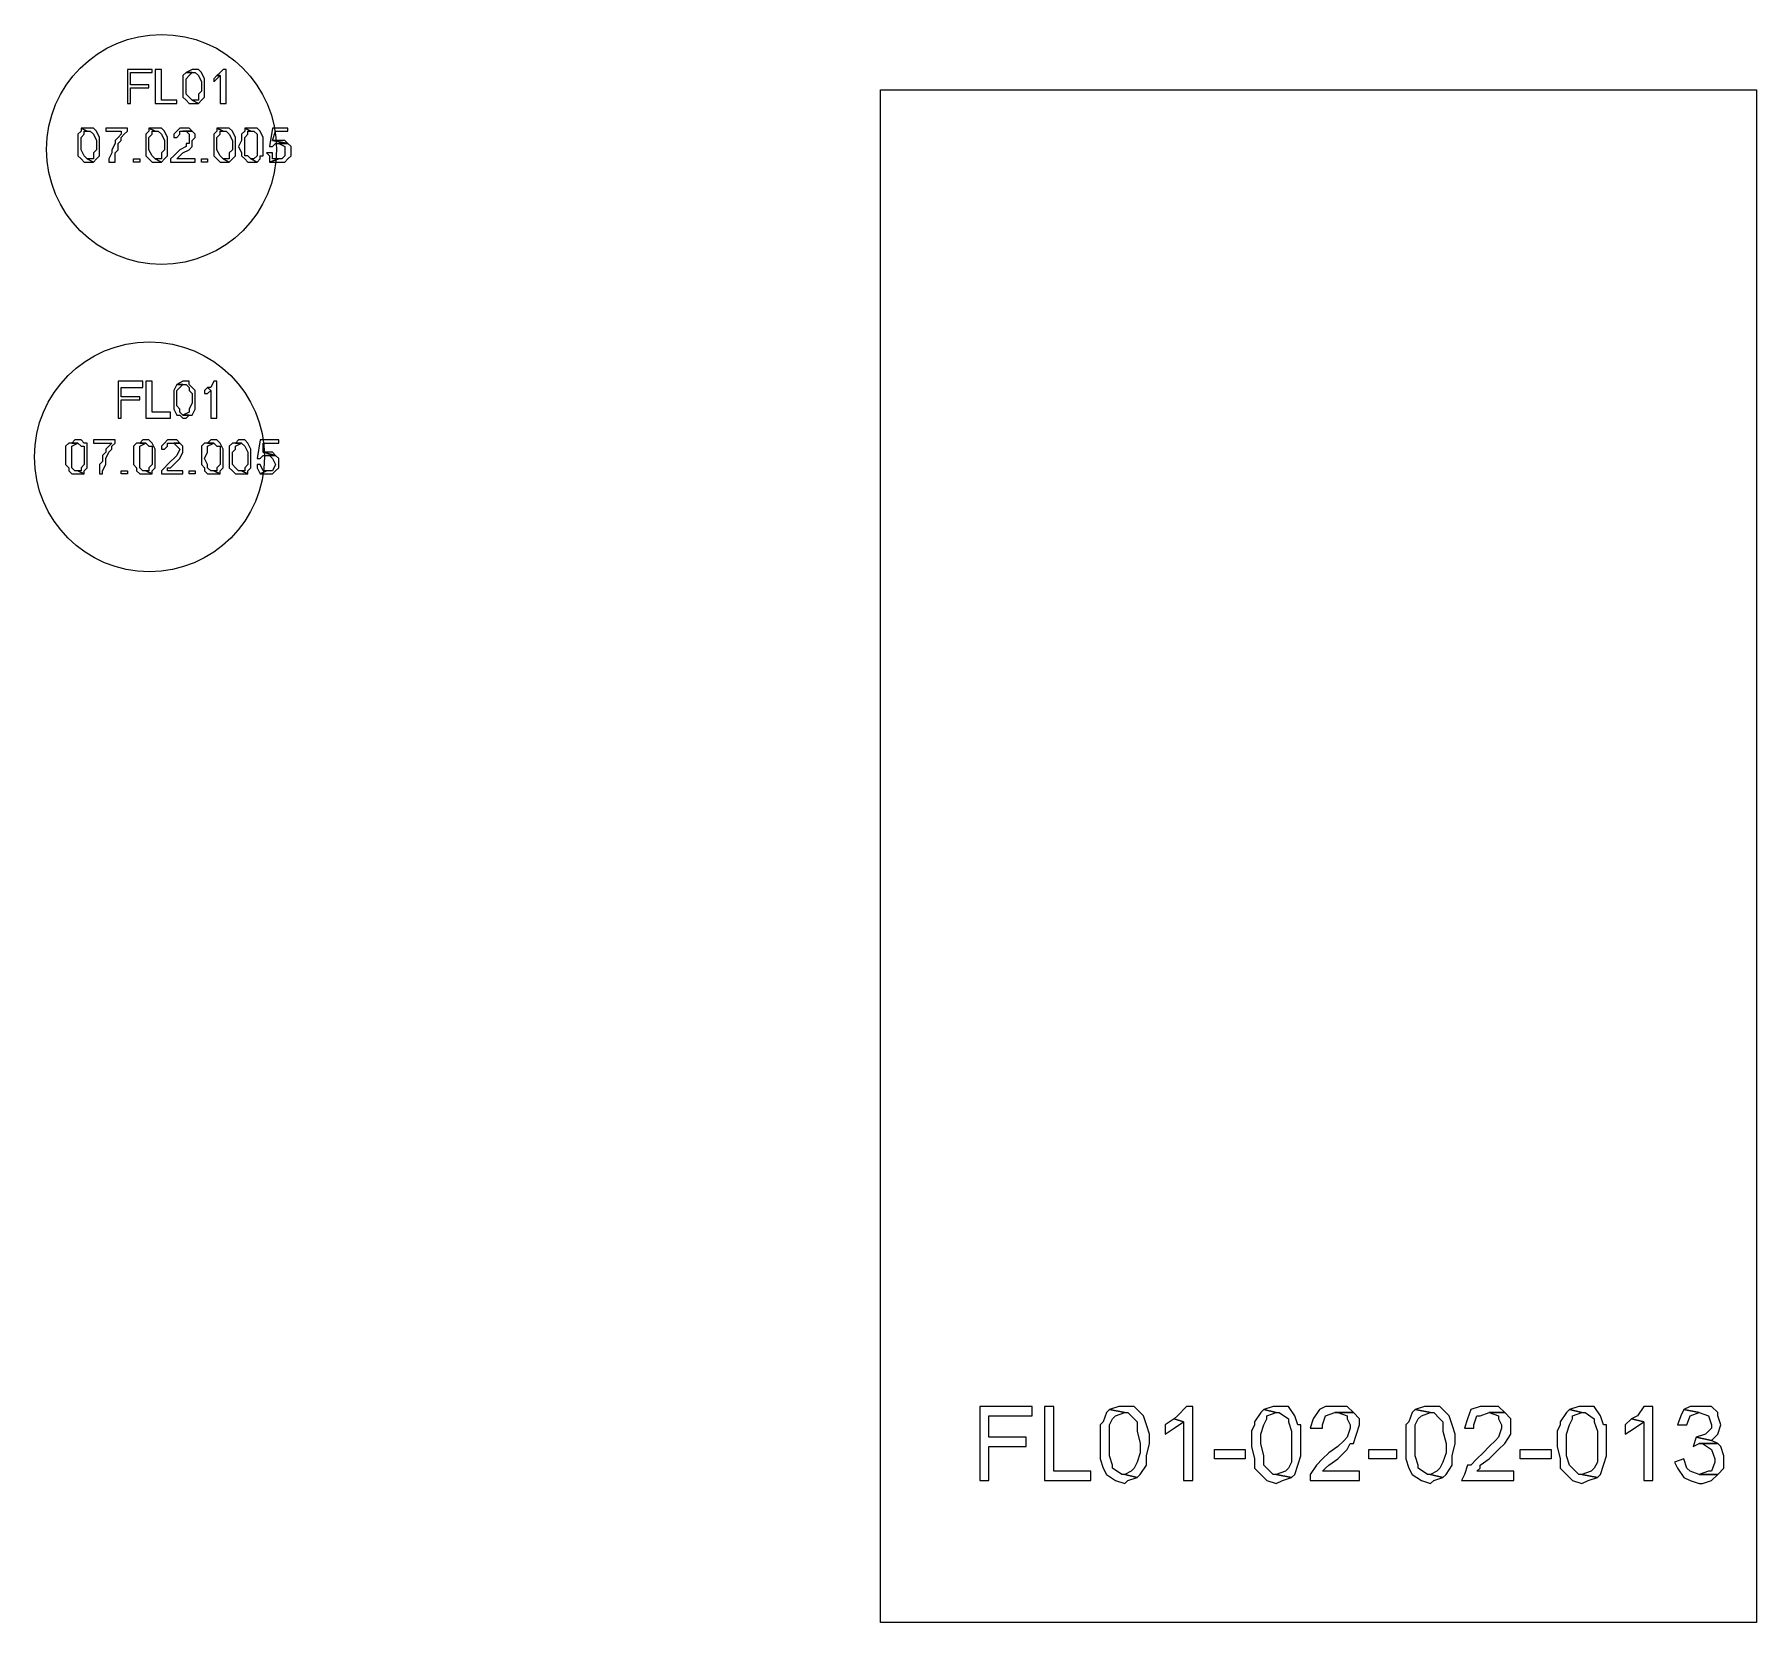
# Model space of a CAD drawing. Header units: millimetres. Extents: x 977 to 12288, y -94 to 5752.
# Drawn here: x 2925.2 to 3082.5, y 4427.9 to 4573 of the extents above; entities that cross this region are included whole.
import ezdxf

# ---------------------------------------------------------------- set-up
doc = ezdxf.new("R2010")
doc.units = ezdxf.units.MM

msp = doc.modelspace()

# ---------------------------------------------------------------- linework, layer by layer
at = {"color": 4, "lineweight": 0}
for points in [[(2935.94793633, 4569.79664516), (2933.69164526, 4569.79664516), (2933.69164526, 4566.69424494), (2933.97368164, 4566.69424494), (2933.97368164, 4568.10442686), (2935.66589995, 4568.10442686), (2935.66589995, 4568.38646324), (2933.97368164, 4568.38646324), (2933.97368164, 4569.51460878), (2935.94793633, 4569.51460878)], [(2936.79404549, 4569.79664516), (2936.22997272, 4569.79664516), (2936.22997272, 4566.69424494), (2938.20422741, 4566.69424494), (2938.20422741, 4566.97628132), (2936.79404549, 4566.97628132)], [(2939.05033656, 4569.51460878), (2939.05033656, 4569.51460878), (2938.76830017, 4569.23257239), (2938.76830017, 4568.95053601), (2938.76830017, 4568.66849963), (2938.76830017, 4568.10442686), (2938.76830017, 4568.10442686), (2938.76830017, 4567.54035409), (2938.76830017, 4567.25831771), (2939.05033656, 4566.97628132), (2939.33237294, 4566.69424494), (2939.61440933, 4566.69424494), (2939.89644571, 4566.69424494), (2940.1784821, 4566.69424494), (2939.61440933, 4566.97628132), (2939.61440933, 4566.97628132), (2939.33237294, 4567.25831771), (2939.33237294, 4567.25831771), (2939.05033656, 4567.54035409), (2939.05033656, 4568.10442686), (2939.05033656, 4568.66849963), (2939.05033656, 4568.95053601), (2939.33237294, 4569.23257239), (2939.33237294, 4569.23257239), (2939.61440933, 4569.51460878)], [(2939.61440933, 4569.79664516), (2939.61440933, 4569.79664516), (2939.05033656, 4569.51460878), (2939.61440933, 4569.51460878), (2939.89644571, 4569.51460878), (2940.1784821, 4569.23257239), (2940.1784821, 4569.23257239), (2940.46051848, 4568.66849963), (2940.46051848, 4568.10442686), (2940.46051848, 4567.82239047), (2940.1784821, 4567.54035409), (2940.1784821, 4567.25831771), (2940.1784821, 4566.97628132), (2939.61440933, 4566.97628132), (2940.1784821, 4566.69424494), (2940.46051848, 4566.97628132), (2940.74255486, 4567.25831771), (2940.74255486, 4567.25831771), (2940.74255486, 4567.82239047), (2940.74255486, 4568.10442686), (2940.74255486, 4568.66849963), (2940.74255486, 4568.95053601), (2940.74255486, 4568.95053601), (2940.46051848, 4569.51460878), (2940.46051848, 4569.51460878), (2940.1784821, 4569.79664516), (2940.1784821, 4569.79664516)], [(2941.8707004, 4569.23257239), (2941.58866402, 4568.95053601), (2941.58866402, 4568.66849963), (2941.58866402, 4568.66849963), (2941.8707004, 4568.95053601), (2941.8707004, 4568.95053601), (2942.15273678, 4569.23257239)], [(2942.71680955, 4569.79664516), (2942.43477317, 4569.79664516), (2942.43477317, 4569.79664516), (2942.15273678, 4569.51460878), (2941.8707004, 4569.23257239), (2942.15273678, 4569.23257239), (2942.15273678, 4566.69424494), (2942.71680955, 4566.69424494)], [(2929.4610995, 4564.43795386), (2929.4610995, 4564.15591748), (2929.17906311, 4563.8738811), (2929.17906311, 4563.59184471), (2929.17906311, 4563.30980833), (2929.17906311, 4562.74573556), (2929.17906311, 4562.74573556), (2929.17906311, 4562.18166279), (2929.17906311, 4561.89962641), (2929.4610995, 4561.61759002), (2929.74313588, 4561.33555364), (2930.02517227, 4561.33555364), (2930.30720865, 4561.33555364), (2930.58924503, 4561.33555364), (2930.02517227, 4561.61759002), (2930.02517227, 4561.61759002), (2929.74313588, 4561.89962641), (2929.74313588, 4561.89962641), (2929.4610995, 4562.46369918), (2929.4610995, 4562.74573556), (2929.4610995, 4563.30980833), (2929.4610995, 4563.59184471), (2929.74313588, 4563.8738811), (2929.74313588, 4564.15591748), (2930.02517227, 4564.15591748)], [(2930.02517227, 4564.43795386), (2930.02517227, 4564.43795386), (2929.4610995, 4564.43795386), (2930.02517227, 4564.15591748), (2930.30720865, 4564.15591748), (2930.58924503, 4563.8738811), (2930.58924503, 4563.8738811), (2930.87128142, 4563.30980833), (2930.87128142, 4562.74573556), (2930.87128142, 4562.46369918), (2930.58924503, 4562.18166279), (2930.58924503, 4561.89962641), (2930.58924503, 4561.61759002), (2930.02517227, 4561.61759002), (2930.58924503, 4561.33555364), (2930.87128142, 4561.61759002), (2931.1533178, 4561.89962641), (2931.1533178, 4561.89962641), (2931.1533178, 4562.46369918), (2931.1533178, 4562.74573556), (2931.1533178, 4563.30980833), (2931.1533178, 4563.59184471), (2931.1533178, 4563.59184471), (2930.87128142, 4564.15591748), (2930.87128142, 4564.15591748), (2930.58924503, 4564.43795386), (2930.58924503, 4564.43795386)], [(2933.69164526, 4564.43795386), (2931.71739057, 4564.43795386), (2931.71739057, 4564.15591748), (2933.12757249, 4564.15591748), (2933.12757249, 4563.8738811), (2932.84553611, 4563.59184471), (2932.56349972, 4563.30980833), (2932.56349972, 4563.02777194), (2932.28146334, 4562.46369918), (2932.28146334, 4562.18166279), (2932.28146334, 4562.18166279), (2931.99942696, 4561.61759002), (2931.99942696, 4561.33555364), (2932.56349972, 4561.33555364), (2932.56349972, 4561.33555364), (2932.56349972, 4561.89962641), (2932.56349972, 4562.18166279), (2932.84553611, 4562.46369918), (2932.84553611, 4563.02777194), (2933.12757249, 4563.30980833), (2933.12757249, 4563.59184471), (2933.40960888, 4563.8738811), (2933.69164526, 4564.15591748)], [(2935.66589995, 4564.43795386), (2935.66589995, 4564.15591748), (2935.38386357, 4563.8738811), (2935.38386357, 4563.59184471), (2935.38386357, 4563.30980833), (2935.38386357, 4562.74573556), (2935.38386357, 4562.74573556), (2935.38386357, 4562.18166279), (2935.38386357, 4561.89962641), (2935.66589995, 4561.61759002), (2935.94793633, 4561.33555364), (2936.22997272, 4561.33555364), (2936.5120091, 4561.33555364), (2936.79404549, 4561.33555364), (2936.22997272, 4561.61759002), (2936.22997272, 4561.61759002), (2935.94793633, 4561.89962641), (2935.94793633, 4561.89962641), (2935.66589995, 4562.46369918), (2935.66589995, 4562.74573556), (2935.66589995, 4563.30980833), (2935.66589995, 4563.59184471), (2935.94793633, 4563.8738811), (2935.94793633, 4564.15591748), (2936.22997272, 4564.15591748)], [(2936.22997272, 4564.43795386), (2936.22997272, 4564.43795386), (2935.66589995, 4564.43795386), (2936.22997272, 4564.15591748), (2936.5120091, 4564.15591748), (2936.79404549, 4563.8738811), (2936.79404549, 4563.8738811), (2937.07608187, 4563.30980833), (2937.07608187, 4562.74573556), (2937.07608187, 4562.46369918), (2936.79404549, 4562.18166279), (2936.79404549, 4561.89962641), (2936.79404549, 4561.61759002), (2936.22997272, 4561.61759002), (2936.79404549, 4561.33555364), (2937.07608187, 4561.61759002), (2937.35811825, 4561.89962641), (2937.35811825, 4561.89962641), (2937.35811825, 4562.46369918), (2937.35811825, 4562.74573556), (2937.35811825, 4563.30980833), (2937.35811825, 4563.59184471), (2937.35811825, 4563.59184471), (2937.07608187, 4564.15591748), (2937.07608187, 4564.15591748), (2936.79404549, 4564.43795386), (2936.79404549, 4564.43795386)], [(2939.61440933, 4564.15591748), (2938.76830017, 4564.15591748), (2939.05033656, 4564.15591748), (2939.33237294, 4563.8738811), (2939.33237294, 4563.8738811), (2939.33237294, 4563.59184471), (2939.33237294, 4563.59184471), (2939.33237294, 4563.02777194), (2939.05033656, 4563.02777194), (2939.05033656, 4562.74573556), (2938.48626379, 4562.46369918), (2938.20422741, 4562.18166279), (2937.92219102, 4561.89962641), (2937.92219102, 4561.89962641), (2937.64015464, 4561.61759002), (2937.64015464, 4561.33555364), (2939.89644571, 4561.33555364), (2939.89644571, 4561.61759002), (2938.20422741, 4561.61759002), (2938.48626379, 4561.89962641), (2938.48626379, 4561.89962641), (2938.76830017, 4562.18166279), (2938.76830017, 4562.18166279), (2939.33237294, 4562.46369918), (2939.61440933, 4562.74573556), (2939.61440933, 4563.02777194), (2939.61440933, 4563.30980833), (2939.89644571, 4563.59184471), (2939.89644571, 4563.8738811)], [(2938.76830017, 4564.43795386), (2938.48626379, 4564.43795386), (2938.20422741, 4564.15591748), (2937.92219102, 4563.8738811), (2937.92219102, 4563.59184471), (2938.20422741, 4563.59184471), (2938.20422741, 4563.59184471), (2938.48626379, 4563.8738811), (2938.48626379, 4564.15591748), (2938.76830017, 4564.15591748), (2939.61440933, 4564.15591748), (2939.33237294, 4564.43795386)], [(2941.8707004, 4564.43795386), (2941.8707004, 4564.15591748), (2941.58866402, 4563.8738811), (2941.58866402, 4563.59184471), (2941.58866402, 4563.30980833), (2941.58866402, 4562.74573556), (2941.58866402, 4562.74573556), (2941.58866402, 4562.18166279), (2941.58866402, 4561.89962641), (2941.8707004, 4561.61759002), (2942.15273678, 4561.33555364), (2942.43477317, 4561.33555364), (2942.71680955, 4561.33555364), (2942.99884594, 4561.33555364), (2942.43477317, 4561.61759002), (2942.43477317, 4561.61759002), (2942.15273678, 4561.89962641), (2942.15273678, 4561.89962641), (2941.8707004, 4562.46369918), (2941.8707004, 4562.74573556), (2941.8707004, 4563.30980833), (2941.8707004, 4563.59184471), (2942.15273678, 4563.8738811), (2942.15273678, 4564.15591748), (2942.43477317, 4564.15591748)], [(2942.43477317, 4564.43795386), (2942.43477317, 4564.43795386), (2941.8707004, 4564.43795386), (2942.43477317, 4564.15591748), (2942.71680955, 4564.15591748), (2942.99884594, 4563.8738811), (2942.99884594, 4563.8738811), (2943.28088232, 4563.30980833), (2943.28088232, 4562.74573556), (2943.28088232, 4562.46369918), (2942.99884594, 4562.18166279), (2942.99884594, 4561.89962641), (2942.99884594, 4561.61759002), (2942.43477317, 4561.61759002), (2942.99884594, 4561.33555364), (2943.28088232, 4561.61759002), (2943.56291871, 4561.89962641), (2943.56291871, 4561.89962641), (2943.56291871, 4562.46369918), (2943.56291871, 4562.74573556), (2943.56291871, 4563.30980833), (2943.56291871, 4563.59184471), (2943.56291871, 4563.59184471), (2943.28088232, 4564.15591748), (2943.28088232, 4564.15591748), (2942.99884594, 4564.43795386), (2942.99884594, 4564.43795386)], [(2944.40902786, 4564.43795386), (2944.40902786, 4564.15591748), (2944.12699147, 4563.8738811), (2944.12699147, 4563.59184471), (2944.12699147, 4563.30980833), (2943.84495509, 4562.74573556), (2943.84495509, 4562.74573556), (2944.12699147, 4562.18166279), (2944.12699147, 4561.89962641), (2944.40902786, 4561.61759002), (2944.69106424, 4561.33555364), (2944.97310063, 4561.33555364), (2945.25513701, 4561.33555364), (2945.53717339, 4561.33555364), (2944.97310063, 4561.61759002), (2944.97310063, 4561.61759002), (2944.69106424, 4561.89962641), (2944.40902786, 4561.89962641), (2944.40902786, 4562.46369918), (2944.40902786, 4562.74573556), (2944.40902786, 4563.30980833), (2944.40902786, 4563.59184471), (2944.69106424, 4563.8738811), (2944.69106424, 4564.15591748), (2944.97310063, 4564.15591748)], [(2944.97310063, 4564.43795386), (2944.69106424, 4564.43795386), (2944.40902786, 4564.43795386), (2944.97310063, 4564.15591748), (2945.25513701, 4564.15591748), (2945.53717339, 4563.8738811), (2945.53717339, 4563.8738811), (2945.53717339, 4563.30980833), (2945.53717339, 4562.74573556), (2945.53717339, 4562.46369918), (2945.53717339, 4562.18166279), (2945.53717339, 4561.89962641), (2945.25513701, 4561.61759002), (2944.97310063, 4561.61759002), (2945.53717339, 4561.33555364), (2945.81920978, 4561.61759002), (2945.81920978, 4561.89962641), (2946.10124616, 4561.89962641), (2946.10124616, 4562.46369918), (2946.10124616, 4562.74573556), (2946.10124616, 4563.30980833), (2946.10124616, 4563.59184471), (2946.10124616, 4563.59184471), (2945.81920978, 4564.15591748), (2945.81920978, 4564.15591748), (2945.53717339, 4564.43795386), (2945.53717339, 4564.43795386)], [(2948.35753724, 4564.43795386), (2946.94735531, 4564.43795386), (2946.66531893, 4562.74573556), (2946.94735531, 4562.74573556), (2947.2293917, 4563.02777194), (2947.51142808, 4563.02777194), (2948.35753724, 4563.02777194), (2946.94735531, 4563.30980833), (2947.2293917, 4564.15591748), (2948.35753724, 4564.15591748)], [(2948.35753724, 4563.02777194), (2947.51142808, 4563.02777194), (2947.51142808, 4563.02777194), (2948.07550085, 4562.74573556), (2948.07550085, 4562.74573556), (2948.07550085, 4562.46369918), (2948.07550085, 4562.18166279), (2948.07550085, 4561.89962641), (2947.79346447, 4561.61759002), (2947.51142808, 4561.61759002), (2946.66531893, 4561.33555364), (2946.94735531, 4561.33555364), (2947.51142808, 4561.33555364), (2947.51142808, 4561.33555364), (2948.07550085, 4561.33555364), (2948.35753724, 4561.61759002), (2948.63957362, 4561.89962641), (2948.63957362, 4562.46369918), (2948.63957362, 4562.74573556)], [(2947.51142808, 4563.30980833), (2947.2293917, 4563.30980833), (2946.94735531, 4563.30980833), (2948.35753724, 4563.02777194), (2948.07550085, 4563.30980833)], [(2934.25571803, 4561.33555364), (2934.25571803, 4561.61759002), (2934.8197908, 4561.61759002), (2934.8197908, 4561.33555364), (2934.25571803, 4561.33555364)], [(2940.46051848, 4561.33555364), (2940.46051848, 4561.61759002), (2941.02459125, 4561.61759002), (2941.02459125, 4561.33555364), (2940.46051848, 4561.33555364)], [(2946.94735531, 4562.18166279), (2946.38328255, 4562.18166279), (2946.66531893, 4561.89962641), (2946.66531893, 4561.33555364), (2947.51142808, 4561.61759002), (2947.51142808, 4561.61759002), (2946.94735531, 4561.61759002), (2946.94735531, 4561.89962641)], [(2935.10182718, 4541.31097036), (2932.84553611, 4541.31097036), (2932.84553611, 4537.92653375), (2933.12757249, 4537.92653375), (2933.12757249, 4539.61875206), (2934.8197908, 4539.61875206), (2934.8197908, 4539.90078844), (2933.12757249, 4539.90078844), (2933.12757249, 4540.7468976), (2935.10182718, 4540.7468976)], [(2935.94793633, 4541.31097036), (2935.38386357, 4541.31097036), (2935.38386357, 4537.92653375), (2937.64015464, 4537.92653375), (2937.64015464, 4538.49060652), (2935.94793633, 4538.49060652)], [(2938.20422741, 4541.02893398), (2938.20422741, 4541.02893398), (2937.92219102, 4540.46486121), (2937.92219102, 4540.46486121), (2937.92219102, 4540.18282483), (2937.92219102, 4539.61875206), (2937.92219102, 4539.61875206), (2937.92219102, 4539.05467929), (2937.92219102, 4538.77264291), (2938.20422741, 4538.20857014), (2938.48626379, 4538.20857014), (2938.76830017, 4537.92653375), (2939.05033656, 4537.92653375), (2939.33237294, 4538.20857014), (2938.76830017, 4538.20857014), (2938.76830017, 4538.20857014), (2938.48626379, 4538.49060652), (2938.48626379, 4538.77264291), (2938.20422741, 4539.05467929), (2938.20422741, 4539.61875206), (2938.20422741, 4539.90078844), (2938.20422741, 4540.46486121), (2938.48626379, 4540.7468976), (2938.48626379, 4540.7468976), (2938.76830017, 4541.02893398)], [(2938.76830017, 4541.31097036), (2938.76830017, 4541.31097036), (2938.20422741, 4541.02893398), (2938.76830017, 4541.02893398), (2939.05033656, 4541.02893398), (2939.33237294, 4540.7468976), (2939.33237294, 4540.46486121), (2939.61440933, 4540.18282483), (2939.61440933, 4539.61875206), (2939.61440933, 4539.33671568), (2939.33237294, 4538.77264291), (2939.33237294, 4538.49060652), (2939.33237294, 4538.49060652), (2938.76830017, 4538.20857014), (2939.33237294, 4538.20857014), (2939.61440933, 4538.20857014), (2939.89644571, 4538.77264291), (2939.89644571, 4538.77264291), (2939.89644571, 4539.05467929), (2939.89644571, 4539.61875206), (2939.89644571, 4539.90078844), (2939.89644571, 4540.46486121), (2939.89644571, 4540.46486121), (2939.61440933, 4540.7468976), (2939.61440933, 4540.7468976), (2939.33237294, 4541.02893398), (2939.33237294, 4541.31097036)], [(2941.02459125, 4540.7468976), (2940.74255486, 4540.46486121), (2940.74255486, 4540.18282483), (2940.74255486, 4540.18282483), (2941.02459125, 4540.18282483), (2941.02459125, 4540.18282483), (2941.30662763, 4540.46486121)], [(2941.8707004, 4541.31097036), (2941.58866402, 4541.31097036), (2941.58866402, 4541.31097036), (2941.30662763, 4540.7468976), (2941.02459125, 4540.7468976), (2941.30662763, 4540.46486121), (2941.30662763, 4537.92653375), (2941.8707004, 4537.92653375)], [(2929.17906311, 4535.95227907), (2928.89702673, 4535.95227907), (2928.61499035, 4535.67024268), (2929.17906311, 4535.67024268), (2929.17906311, 4535.67024268), (2929.4610995, 4535.3882063), (2929.74313588, 4535.3882063), (2929.74313588, 4534.82413353), (2929.74313588, 4534.26006076), (2929.74313588, 4533.97802438), (2929.74313588, 4533.69598799), (2929.4610995, 4533.41395161), (2929.4610995, 4533.13191522), (2929.17906311, 4533.13191522), (2929.74313588, 4532.84987884), (2929.74313588, 4533.13191522), (2930.02517227, 4533.41395161), (2930.02517227, 4533.41395161), (2930.02517227, 4533.97802438), (2930.02517227, 4534.26006076), (2930.02517227, 4534.82413353), (2930.02517227, 4535.10616991), (2930.02517227, 4535.10616991), (2930.02517227, 4535.67024268), (2929.74313588, 4535.67024268), (2929.4610995, 4535.95227907), (2929.4610995, 4535.95227907)], [(2932.56349972, 4535.95227907), (2930.58924503, 4535.95227907), (2930.58924503, 4535.67024268), (2932.28146334, 4535.67024268), (2931.99942696, 4535.3882063), (2931.71739057, 4535.10616991), (2931.71739057, 4534.82413353), (2931.43535419, 4534.54209715), (2931.43535419, 4533.97802438), (2931.1533178, 4533.69598799), (2931.1533178, 4533.69598799), (2931.1533178, 4533.13191522), (2931.1533178, 4532.84987884), (2931.43535419, 4532.84987884), (2931.43535419, 4532.84987884), (2931.43535419, 4533.13191522), (2931.71739057, 4533.69598799), (2931.71739057, 4533.97802438), (2931.71739057, 4534.26006076), (2931.99942696, 4534.82413353), (2932.28146334, 4535.10616991), (2932.28146334, 4535.3882063), (2932.56349972, 4535.67024268)], [(2935.38386357, 4535.95227907), (2935.10182718, 4535.95227907), (2934.8197908, 4535.67024268), (2935.38386357, 4535.67024268), (2935.38386357, 4535.67024268), (2935.66589995, 4535.3882063), (2935.94793633, 4535.3882063), (2935.94793633, 4534.82413353), (2935.94793633, 4534.26006076), (2935.94793633, 4533.97802438), (2935.94793633, 4533.69598799), (2935.66589995, 4533.41395161), (2935.66589995, 4533.13191522), (2935.38386357, 4533.13191522), (2935.94793633, 4532.84987884), (2935.94793633, 4533.13191522), (2936.22997272, 4533.41395161), (2936.22997272, 4533.41395161), (2936.22997272, 4533.97802438), (2936.22997272, 4534.26006076), (2936.22997272, 4534.82413353), (2936.22997272, 4535.10616991), (2936.22997272, 4535.10616991), (2935.94793633, 4535.67024268), (2935.94793633, 4535.67024268), (2935.66589995, 4535.95227907), (2935.66589995, 4535.95227907)], [(2937.92219102, 4535.95227907), (2937.35811825, 4535.95227907), (2937.07608187, 4535.67024268), (2936.79404549, 4535.3882063), (2936.79404549, 4535.10616991), (2937.07608187, 4535.10616991), (2937.07608187, 4535.10616991), (2937.35811825, 4535.3882063), (2937.35811825, 4535.67024268), (2937.92219102, 4535.67024268), (2938.48626379, 4535.67024268), (2938.20422741, 4535.95227907)], [(2941.58866402, 4535.95227907), (2941.30662763, 4535.95227907), (2941.02459125, 4535.67024268), (2941.58866402, 4535.67024268), (2941.58866402, 4535.67024268), (2941.8707004, 4535.3882063), (2942.15273678, 4535.3882063), (2942.15273678, 4534.82413353), (2942.15273678, 4534.26006076), (2942.15273678, 4533.97802438), (2942.15273678, 4533.69598799), (2941.8707004, 4533.41395161), (2941.8707004, 4533.13191522), (2941.58866402, 4533.13191522), (2942.15273678, 4532.84987884), (2942.15273678, 4533.13191522), (2942.43477317, 4533.41395161), (2942.43477317, 4533.41395161), (2942.43477317, 4533.97802438), (2942.43477317, 4534.26006076), (2942.43477317, 4534.82413353), (2942.43477317, 4535.10616991), (2942.43477317, 4535.10616991), (2942.15273678, 4535.67024268), (2942.15273678, 4535.67024268), (2941.8707004, 4535.95227907), (2941.8707004, 4535.95227907)], [(2944.12699147, 4535.95227907), (2943.84495509, 4535.95227907), (2943.56291871, 4535.67024268), (2944.12699147, 4535.67024268), (2944.12699147, 4535.67024268), (2944.40902786, 4535.3882063), (2944.40902786, 4535.3882063), (2944.69106424, 4534.82413353), (2944.69106424, 4534.26006076), (2944.69106424, 4533.97802438), (2944.69106424, 4533.69598799), (2944.40902786, 4533.41395161), (2944.40902786, 4533.13191522), (2944.12699147, 4533.13191522), (2944.69106424, 4532.84987884), (2944.69106424, 4533.13191522), (2944.97310063, 4533.41395161), (2944.97310063, 4533.41395161), (2944.97310063, 4533.97802438), (2944.97310063, 4534.26006076), (2944.97310063, 4534.82413353), (2944.97310063, 4535.10616991), (2944.97310063, 4535.10616991), (2944.69106424, 4535.67024268), (2944.69106424, 4535.67024268), (2944.40902786, 4535.95227907), (2944.40902786, 4535.95227907)], [(2947.51142808, 4535.95227907), (2945.81920978, 4535.95227907), (2945.53717339, 4534.26006076), (2945.81920978, 4534.26006076), (2946.10124616, 4534.54209715), (2946.38328255, 4534.54209715), (2947.2293917, 4534.54209715), (2946.10124616, 4534.82413353), (2946.10124616, 4535.67024268), (2947.51142808, 4535.67024268)], [(2928.61499035, 4535.67024268), (2928.33295396, 4535.67024268), (2928.05091758, 4535.3882063), (2928.05091758, 4535.10616991), (2928.05091758, 4534.82413353), (2928.05091758, 4534.26006076), (2928.05091758, 4534.26006076), (2928.05091758, 4533.69598799), (2928.33295396, 4533.41395161), (2928.33295396, 4533.13191522), (2928.61499035, 4532.84987884), (2929.17906311, 4532.84987884), (2929.4610995, 4532.84987884), (2929.74313588, 4532.84987884), (2929.17906311, 4533.13191522), (2928.89702673, 4533.13191522), (2928.61499035, 4533.41395161), (2928.61499035, 4533.41395161), (2928.61499035, 4533.69598799), (2928.61499035, 4534.26006076), (2928.61499035, 4534.82413353), (2928.61499035, 4535.10616991), (2928.61499035, 4535.3882063), (2928.61499035, 4535.3882063), (2929.17906311, 4535.67024268)], [(2934.8197908, 4535.67024268), (2934.53775441, 4535.67024268), (2934.25571803, 4535.3882063), (2934.25571803, 4535.10616991), (2934.25571803, 4534.82413353), (2934.25571803, 4534.26006076), (2934.25571803, 4534.26006076), (2934.25571803, 4533.69598799), (2934.53775441, 4533.41395161), (2934.53775441, 4533.13191522), (2934.8197908, 4532.84987884), (2935.38386357, 4532.84987884), (2935.66589995, 4532.84987884), (2935.94793633, 4532.84987884), (2935.38386357, 4533.13191522), (2935.10182718, 4533.13191522), (2934.8197908, 4533.41395161), (2934.8197908, 4533.41395161), (2934.8197908, 4533.69598799), (2934.8197908, 4534.26006076), (2934.8197908, 4534.82413353), (2934.8197908, 4535.10616991), (2934.8197908, 4535.3882063), (2934.8197908, 4535.3882063), (2935.38386357, 4535.67024268)], [(2938.48626379, 4535.67024268), (2937.92219102, 4535.67024268), (2937.92219102, 4535.67024268), (2938.20422741, 4535.3882063), (2938.20422741, 4535.3882063), (2938.48626379, 4535.10616991), (2938.48626379, 4535.10616991), (2938.20422741, 4534.54209715), (2938.20422741, 4534.54209715), (2937.92219102, 4534.26006076), (2937.64015464, 4533.97802438), (2937.35811825, 4533.69598799), (2937.07608187, 4533.41395161), (2937.07608187, 4533.41395161), (2936.79404549, 4533.13191522), (2936.79404549, 4532.84987884), (2938.76830017, 4532.84987884), (2938.76830017, 4533.13191522), (2937.35811825, 4533.13191522), (2937.35811825, 4533.41395161), (2937.64015464, 4533.41395161), (2937.92219102, 4533.69598799), (2937.92219102, 4533.69598799), (2938.20422741, 4533.97802438), (2938.48626379, 4534.26006076), (2938.48626379, 4534.26006076), (2938.76830017, 4534.82413353), (2938.76830017, 4535.10616991), (2938.76830017, 4535.3882063)], [(2941.02459125, 4535.67024268), (2940.74255486, 4535.67024268), (2940.46051848, 4535.3882063), (2940.46051848, 4535.10616991), (2940.46051848, 4534.82413353), (2940.46051848, 4534.26006076), (2940.46051848, 4534.26006076), (2940.46051848, 4533.69598799), (2940.74255486, 4533.41395161), (2940.74255486, 4533.13191522), (2941.02459125, 4532.84987884), (2941.58866402, 4532.84987884), (2941.8707004, 4532.84987884), (2942.15273678, 4532.84987884), (2941.58866402, 4533.13191522), (2941.30662763, 4533.13191522), (2941.02459125, 4533.41395161), (2941.02459125, 4533.41395161), (2941.02459125, 4533.69598799), (2940.74255486, 4534.26006076), (2941.02459125, 4534.82413353), (2941.02459125, 4535.10616991), (2941.02459125, 4535.3882063), (2941.02459125, 4535.3882063), (2941.58866402, 4535.67024268)], [(2943.56291871, 4535.67024268), (2943.28088232, 4535.67024268), (2942.99884594, 4535.3882063), (2942.99884594, 4535.10616991), (2942.99884594, 4534.82413353), (2942.99884594, 4534.26006076), (2942.99884594, 4534.26006076), (2942.99884594, 4533.69598799), (2942.99884594, 4533.41395161), (2943.28088232, 4533.13191522), (2943.56291871, 4532.84987884), (2944.12699147, 4532.84987884), (2944.12699147, 4532.84987884), (2944.69106424, 4532.84987884), (2944.12699147, 4533.13191522), (2943.84495509, 4533.13191522), (2943.56291871, 4533.41395161), (2943.56291871, 4533.41395161), (2943.28088232, 4533.69598799), (2943.28088232, 4534.26006076), (2943.28088232, 4534.82413353), (2943.56291871, 4535.10616991), (2943.56291871, 4535.3882063), (2943.56291871, 4535.3882063), (2944.12699147, 4535.67024268)], [(2947.2293917, 4534.54209715), (2946.38328255, 4534.54209715), (2946.66531893, 4534.54209715), (2946.94735531, 4534.26006076), (2946.94735531, 4534.26006076), (2947.2293917, 4533.69598799), (2947.2293917, 4533.69598799), (2946.94735531, 4533.13191522), (2946.94735531, 4533.13191522), (2946.38328255, 4533.13191522), (2945.81920978, 4532.84987884), (2946.10124616, 4532.84987884), (2946.38328255, 4532.84987884), (2946.66531893, 4532.84987884), (2946.94735531, 4532.84987884), (2947.2293917, 4533.13191522), (2947.51142808, 4533.41395161), (2947.51142808, 4533.97802438), (2947.51142808, 4534.26006076)], [(2946.66531893, 4534.82413353), (2946.38328255, 4534.82413353), (2946.10124616, 4534.82413353), (2947.2293917, 4534.54209715), (2946.94735531, 4534.82413353)], [(2933.12757249, 4532.84987884), (2933.12757249, 4533.13191522), (2933.69164526, 4533.13191522), (2933.69164526, 4532.84987884), (2933.12757249, 4532.84987884)], [(2939.33237294, 4532.84987884), (2939.33237294, 4533.13191522), (2939.89644571, 4533.13191522), (2939.89644571, 4532.84987884), (2939.33237294, 4532.84987884)], [(2945.81920978, 4533.69598799), (2945.53717339, 4533.69598799), (2945.53717339, 4533.41395161), (2945.81920978, 4532.84987884), (2946.38328255, 4533.13191522), (2946.38328255, 4533.13191522), (2946.10124616, 4533.13191522), (2946.10124616, 4533.13191522)], [(3016.32830581, 4447.67489083), (3011.53368728, 4447.67489083), (3011.53368728, 4440.90601761), (3012.37979644, 4440.90601761), (3012.37979644, 4444.00841784), (3015.76423305, 4444.00841784), (3015.76423305, 4444.85452699), (3012.37979644, 4444.85452699), (3012.37979644, 4446.82878168), (3016.32830581, 4446.82878168)], [(3018.3025605, 4447.67489083), (3017.45645135, 4447.67489083), (3017.45645135, 4440.90601761), (3021.68699711, 4440.90601761), (3021.68699711, 4441.75212676), (3018.3025605, 4441.75212676)], [(3023.37921542, 4447.39285445), (3023.09717903, 4447.11081806), (3022.81514265, 4446.26470891), (3022.53310626, 4445.98267253), (3022.53310626, 4445.41859976), (3022.53310626, 4444.29045422), (3022.53310626, 4444.00841784), (3022.53310626, 4442.8802723), (3022.81514265, 4442.03416315), (3023.09717903, 4441.47009038), (3023.94328819, 4440.90601761), (3024.78939734, 4440.62398123), (3025.07143372, 4440.90601761), (3025.91754287, 4441.18805399), (3024.78939734, 4441.47009038), (3024.50736095, 4441.47009038), (3023.6612518, 4442.03416315), (3023.6612518, 4442.31619953), (3023.37921542, 4443.16230868), (3023.37921542, 4444.29045422), (3023.37921542, 4445.13656337), (3023.37921542, 4445.98267253), (3023.6612518, 4446.54674529), (3023.94328819, 4446.82878168), (3024.78939734, 4447.11081806)], [(3024.78939734, 4447.67489083), (3024.22532457, 4447.67489083), (3023.37921542, 4447.39285445), (3024.78939734, 4447.11081806), (3025.07143372, 4447.11081806), (3025.63550649, 4446.54674529), (3025.91754287, 4446.26470891), (3025.91754287, 4445.41859976), (3026.19957926, 4444.29045422), (3026.19957926, 4443.44434507), (3025.91754287, 4442.59823592), (3025.63550649, 4442.03416315), (3025.35347011, 4441.75212676), (3024.78939734, 4441.47009038), (3025.91754287, 4441.18805399), (3026.19957926, 4441.47009038), (3026.76365203, 4442.31619953), (3026.76365203, 4442.31619953), (3026.76365203, 4443.16230868), (3027.04568841, 4444.29045422), (3027.04568841, 4445.13656337), (3026.76365203, 4445.98267253), (3026.76365203, 4445.98267253), (3026.48161564, 4446.82878168), (3026.48161564, 4446.82878168), (3025.63550649, 4447.67489083), (3025.63550649, 4447.67489083)], [(3029.30197948, 4446.54674529), (3028.45587033, 4445.98267253), (3028.45587033, 4445.13656337), (3028.45587033, 4445.13656337), (3029.30197948, 4445.70063614), (3029.30197948, 4445.70063614), (3030.14808864, 4446.26470891)], [(3030.99419779, 4447.67489083), (3030.43012502, 4447.67489083), (3030.43012502, 4447.67489083), (3029.58401587, 4446.82878168), (3029.30197948, 4446.54674529), (3030.14808864, 4446.26470891), (3030.14808864, 4440.90601761), (3030.99419779, 4440.90601761)], [(3037.48103462, 4447.39285445), (3037.19899824, 4447.11081806), (3036.63492547, 4446.26470891), (3036.63492547, 4445.98267253), (3036.35288909, 4445.41859976), (3036.35288909, 4444.29045422), (3036.35288909, 4444.00841784), (3036.63492547, 4442.8802723), (3036.63492547, 4442.03416315), (3037.19899824, 4441.47009038), (3037.76307101, 4440.90601761), (3038.60918016, 4440.62398123), (3039.17325293, 4440.90601761), (3040.01936208, 4441.18805399), (3038.60918016, 4441.47009038), (3038.32714378, 4441.47009038), (3037.76307101, 4442.03416315), (3037.48103462, 4442.31619953), (3037.48103462, 4443.16230868), (3037.19899824, 4444.29045422), (3037.19899824, 4445.13656337), (3037.48103462, 4445.98267253), (3037.76307101, 4446.54674529), (3037.76307101, 4446.82878168), (3038.60918016, 4447.11081806)], [(3038.60918016, 4447.67489083), (3038.32714378, 4447.67489083), (3037.48103462, 4447.39285445), (3038.60918016, 4447.11081806), (3038.89121654, 4447.11081806), (3039.7373257, 4446.54674529), (3039.7373257, 4446.26470891), (3040.01936208, 4445.41859976), (3040.01936208, 4444.29045422), (3040.01936208, 4443.44434507), (3040.01936208, 4442.59823592), (3039.7373257, 4442.03416315), (3039.45528931, 4441.75212676), (3038.60918016, 4441.47009038), (3040.01936208, 4441.18805399), (3040.30139847, 4441.47009038), (3040.58343485, 4442.31619953), (3040.58343485, 4442.31619953), (3040.86547123, 4443.16230868), (3040.86547123, 4444.29045422), (3040.86547123, 4445.13656337), (3040.86547123, 4445.98267253), (3040.58343485, 4445.98267253), (3040.30139847, 4446.82878168), (3040.30139847, 4446.82878168), (3039.7373257, 4447.67489083), (3039.45528931, 4447.67489083)], [(3043.96787146, 4447.67489083), (3043.12176231, 4447.67489083), (3042.55768954, 4447.39285445), (3041.99361677, 4446.54674529), (3041.71158039, 4445.70063614), (3042.83972592, 4445.70063614), (3042.83972592, 4445.98267253), (3043.12176231, 4446.82878168), (3043.12176231, 4446.82878168), (3043.96787146, 4447.11081806), (3045.66008976, 4447.11081806), (3045.096017, 4447.67489083)], [(3045.66008976, 4447.11081806), (3043.96787146, 4447.11081806), (3044.24990784, 4447.11081806), (3045.096017, 4446.82878168), (3045.096017, 4446.54674529), (3045.37805338, 4445.98267253), (3045.37805338, 4445.70063614), (3045.096017, 4444.85452699), (3044.81398061, 4444.5724906), (3044.24990784, 4444.00841784), (3043.40379869, 4443.44434507), (3042.83972592, 4442.8802723), (3042.27565315, 4442.31619953), (3042.27565315, 4442.31619953), (3041.71158039, 4441.47009038), (3041.71158039, 4440.90601761), (3046.22416253, 4440.90601761), (3046.22416253, 4441.75212676), (3042.83972592, 4441.75212676), (3043.12176231, 4442.03416315), (3043.40379869, 4442.31619953), (3044.24990784, 4442.8802723), (3044.24990784, 4442.8802723), (3045.096017, 4443.72638145), (3045.37805338, 4444.29045422), (3045.66008976, 4444.29045422), (3045.94212615, 4445.13656337), (3046.22416253, 4445.98267253), (3046.22416253, 4446.54674529)], [(3051.30081745, 4447.39285445), (3051.01878106, 4447.11081806), (3050.73674468, 4446.26470891), (3050.45470829, 4445.98267253), (3050.45470829, 4445.41859976), (3050.45470829, 4444.29045422), (3050.45470829, 4444.00841784), (3050.45470829, 4442.8802723), (3050.73674468, 4442.03416315), (3051.01878106, 4441.47009038), (3051.86489022, 4440.90601761), (3052.71099937, 4440.62398123), (3052.99303575, 4440.90601761), (3053.8391449, 4441.18805399), (3052.71099937, 4441.47009038), (3052.42896298, 4441.47009038), (3051.58285383, 4442.03416315), (3051.58285383, 4442.31619953), (3051.30081745, 4443.16230868), (3051.30081745, 4444.29045422), (3051.30081745, 4445.13656337), (3051.30081745, 4445.98267253), (3051.58285383, 4446.54674529), (3051.86489022, 4446.82878168), (3052.71099937, 4447.11081806)], [(3052.71099937, 4447.67489083), (3052.1469266, 4447.67489083), (3051.30081745, 4447.39285445), (3052.71099937, 4447.11081806), (3052.99303575, 4447.11081806), (3053.55710852, 4446.54674529), (3053.8391449, 4446.26470891), (3053.8391449, 4445.41859976), (3054.12118129, 4444.29045422), (3054.12118129, 4443.44434507), (3053.8391449, 4442.59823592), (3053.55710852, 4442.03416315), (3053.27507214, 4441.75212676), (3052.71099937, 4441.47009038), (3053.8391449, 4441.18805399), (3054.12118129, 4441.47009038), (3054.68525406, 4442.31619953), (3054.68525406, 4442.31619953), (3054.68525406, 4443.16230868), (3054.96729044, 4444.29045422), (3054.96729044, 4445.13656337), (3054.68525406, 4445.98267253), (3054.68525406, 4445.98267253), (3054.40321767, 4446.82878168), (3054.40321767, 4446.82878168), (3053.55710852, 4447.67489083), (3053.55710852, 4447.67489083)], [(3059.47987259, 4447.11081806), (3058.06969067, 4447.11081806), (3058.06969067, 4447.11081806), (3058.91579982, 4446.82878168), (3058.91579982, 4446.54674529), (3059.1978362, 4445.98267253), (3059.1978362, 4445.70063614), (3058.91579982, 4444.85452699), (3058.63376343, 4444.5724906), (3058.06969067, 4444.00841784), (3057.5056179, 4443.44434507), (3056.94154513, 4442.8802723), (3056.37747236, 4442.31619953), (3056.09543598, 4442.31619953), (3055.81339959, 4441.47009038), (3055.53136321, 4440.90601761), (3060.32598174, 4440.90601761), (3060.32598174, 4441.75212676), (3056.94154513, 4441.75212676), (3057.22358151, 4442.03416315), (3057.22358151, 4442.31619953), (3058.06969067, 4442.8802723), (3058.06969067, 4442.8802723), (3058.91579982, 4443.72638145), (3059.47987259, 4444.29045422), (3059.47987259, 4444.29045422), (3060.04394536, 4445.13656337), (3060.04394536, 4445.98267253), (3060.04394536, 4446.54674529)], [(3058.06969067, 4447.67489083), (3057.22358151, 4447.67489083), (3056.37747236, 4447.39285445), (3056.09543598, 4446.54674529), (3055.81339959, 4445.70063614), (3056.65950875, 4445.70063614), (3056.65950875, 4445.98267253), (3056.94154513, 4446.82878168), (3057.22358151, 4446.82878168), (3058.06969067, 4447.11081806), (3059.47987259, 4447.11081806), (3058.91579982, 4447.67489083)], [(3065.40263665, 4447.39285445), (3065.12060027, 4447.11081806), (3064.5565275, 4446.26470891), (3064.5565275, 4445.98267253), (3064.27449112, 4445.41859976), (3064.27449112, 4444.29045422), (3064.27449112, 4444.00841784), (3064.5565275, 4442.8802723), (3064.5565275, 4442.03416315), (3065.12060027, 4441.47009038), (3065.68467304, 4440.90601761), (3066.53078219, 4440.62398123), (3067.09485496, 4440.90601761), (3067.94096411, 4441.18805399), (3066.53078219, 4441.47009038), (3066.24874581, 4441.47009038), (3065.68467304, 4442.03416315), (3065.40263665, 4442.31619953), (3065.12060027, 4443.16230868), (3065.12060027, 4444.29045422), (3065.12060027, 4445.13656337), (3065.40263665, 4445.98267253), (3065.68467304, 4446.54674529), (3065.68467304, 4446.82878168), (3066.53078219, 4447.11081806)], [(3066.53078219, 4447.67489083), (3066.24874581, 4447.67489083), (3065.40263665, 4447.39285445), (3066.53078219, 4447.11081806), (3066.81281857, 4447.11081806), (3067.65892773, 4446.54674529), (3067.65892773, 4446.26470891), (3067.94096411, 4445.41859976), (3067.94096411, 4444.29045422), (3067.94096411, 4443.44434507), (3067.94096411, 4442.59823592), (3067.65892773, 4442.03416315), (3067.37689134, 4441.75212676), (3066.53078219, 4441.47009038), (3067.94096411, 4441.18805399), (3068.2230005, 4441.47009038), (3068.50503688, 4442.31619953), (3068.50503688, 4442.31619953), (3068.78707326, 4443.16230868), (3068.78707326, 4444.29045422), (3068.78707326, 4445.13656337), (3068.78707326, 4445.98267253), (3068.50503688, 4445.98267253), (3068.2230005, 4446.82878168), (3068.2230005, 4446.82878168), (3067.65892773, 4447.67489083), (3067.37689134, 4447.67489083)], [(3071.04336434, 4446.54674529), (3070.47929157, 4445.98267253), (3070.47929157, 4445.13656337), (3070.47929157, 4445.13656337), (3071.32540072, 4445.70063614), (3071.32540072, 4445.70063614), (3072.17150987, 4446.26470891)], [(3073.01761903, 4447.67489083), (3072.45354626, 4447.67489083), (3072.17150987, 4447.67489083), (3071.60743711, 4446.82878168), (3071.04336434, 4446.54674529), (3072.17150987, 4446.26470891), (3072.17150987, 4440.90601761), (3073.01761903, 4440.90601761)], [(3075.83798287, 4447.39285445), (3075.55594648, 4446.82878168), (3075.2739101, 4445.98267253), (3076.12001925, 4445.98267253), (3076.12001925, 4445.98267253), (3076.40205564, 4446.82878168), (3076.40205564, 4446.82878168), (3077.24816479, 4447.11081806)], [(3077.24816479, 4447.67489083), (3076.40205564, 4447.67489083), (3075.83798287, 4447.39285445), (3077.24816479, 4447.11081806), (3077.24816479, 4447.11081806), (3078.09427394, 4446.82878168), (3078.09427394, 4446.82878168), (3078.37631032, 4445.98267253), (3078.37631032, 4445.70063614), (3077.81223756, 4445.13656337), (3077.81223756, 4445.13656337), (3076.9661284, 4444.85452699), (3078.37631032, 4444.5724906), (3078.94038309, 4445.13656337), (3078.94038309, 4445.13656337), (3079.22241948, 4445.98267253), (3079.22241948, 4445.98267253), (3078.94038309, 4446.82878168), (3078.94038309, 4447.11081806), (3078.37631032, 4447.67489083), (3078.09427394, 4447.67489083)], [(3076.9661284, 4444.85452699), (3076.68409202, 4444.00841784), (3077.24816479, 4444.29045422), (3078.94038309, 4444.29045422), (3078.37631032, 4444.5724906), (3078.37631032, 4444.5724906), (3076.9661284, 4444.85452699)], [(3032.96845248, 4442.8802723), (3032.96845248, 4443.72638145), (3035.78881632, 4443.72638145), (3035.78881632, 4442.8802723), (3032.96845248, 4442.8802723)], [(3047.07027168, 4442.8802723), (3047.07027168, 4443.72638145), (3049.60859914, 4443.72638145), (3049.60859914, 4442.8802723), (3047.07027168, 4442.8802723)], [(3060.89005451, 4442.8802723), (3060.89005451, 4443.72638145), (3063.71041835, 4443.72638145), (3063.71041835, 4442.8802723), (3060.89005451, 4442.8802723)], [(3078.94038309, 4444.29045422), (3077.24816479, 4444.29045422), (3077.53020117, 4444.29045422), (3078.37631032, 4443.72638145), (3078.37631032, 4443.72638145), (3078.65834671, 4442.8802723), (3078.65834671, 4442.59823592), (3078.37631032, 4441.75212676), (3078.09427394, 4441.75212676), (3077.24816479, 4441.47009038), (3078.94038309, 4441.47009038), (3078.94038309, 4441.47009038), (3079.50445586, 4442.03416315), (3079.50445586, 4442.8802723), (3079.50445586, 4443.16230868), (3079.22241948, 4444.00841784)], [(3075.83798287, 4442.8802723), (3074.99187371, 4442.59823592), (3075.2739101, 4442.03416315), (3075.83798287, 4441.18805399), (3075.83798287, 4441.18805399), (3076.40205564, 4440.90601761), (3077.24816479, 4440.62398123), (3077.53020117, 4440.62398123), (3078.37631032, 4440.90601761), (3078.94038309, 4441.47009038), (3077.24816479, 4441.47009038), (3077.24816479, 4441.47009038), (3076.40205564, 4441.75212676), (3076.12001925, 4442.03416315)]]:
    msp.add_lwpolyline(points, close=True, dxfattribs=at)
msp.add_lwpolyline([(3002.47944036, 4567.9339723), (3082.47944036, 4567.9339723), (3082.47944036, 4427.9339723), (3002.47944036, 4427.9339723)], close=True)
for centre in [(2936.8139163, 4562.49053763), (2935.70485771, 4534.41019949)]:
    msp.add_circle(centre, 10.5)

doc.saveas('drawing.dxf')
